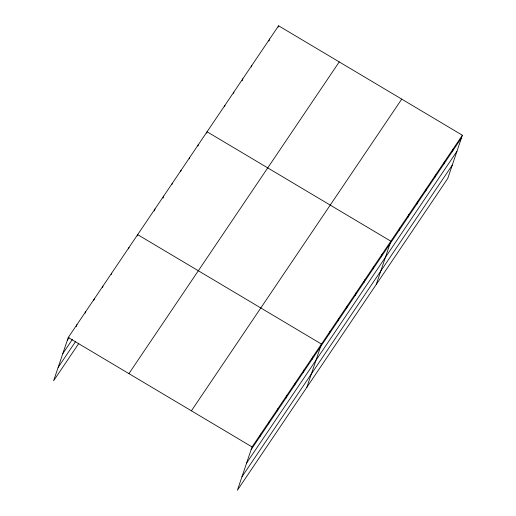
<?xml version="1.0" encoding="UTF-8"?>
<svg xmlns="http://www.w3.org/2000/svg" width="516" height="516" viewBox="0 0 516 516"><rect width="100%" height="100%" fill="white"/><g stroke="black" fill="none" stroke-linecap="round" stroke-linejoin="round"><path stroke-width="0.77" d="M462.381 135.231L252.06 446.933L237.418 490.2L447.74 178.497L462.381 135.231L278.582 25.8L68.26 337.503L53.619 380.769L78.774 343.482M76.252 326.673L76.936 324.648M85.153 313.141L85.611 311.793M93.828 300.28L94.286 298.932M102.51 287.425L102.961 286.077M111.185 274.564L111.637 273.216M128.536 248.847L128.994 247.499M137.211 235.993L137.669 234.645L321.468 344.075L306.827 387.335M154.336 210.954L155.019 208.928M163.011 198.092L163.695 196.067M171.912 184.56L172.37 183.212M180.587 171.705L181.045 170.351M189.262 158.844L189.72 157.496M197.938 145.989L198.396 144.635M206.619 133.128L207.071 131.78L390.876 241.211L376.228 284.477M224.492 106.631L224.95 105.283M233.432 93.39L233.89 92.035M242.139 80.812L242.83 78.787M251.311 66.893L251.769 65.545M268.959 41.074L269.642 39.048M278.124 27.148L278.582 25.8M259.825 436.775L260.735 434.079M268.501 423.92L269.416 421.217M277.176 411.058L278.092 408.362M285.851 398.204L286.767 395.508M294.526 385.342L295.442 382.646M303.202 372.488L304.118 369.791M311.877 359.626L312.793 356.93M329.234 333.917L330.143 331.214M337.909 321.055L338.818 318.359M346.584 308.2L347.494 305.498M355.26 295.339L356.169 292.643M363.935 282.484L364.844 279.782M372.61 269.623L373.526 266.927M381.285 256.768L382.201 254.065M398.9 230.658L399.816 227.962M407.84 217.417L408.749 214.714M416.78 204.168L417.689 201.466M425.713 190.92L426.629 188.217M434.653 177.672L435.568 174.976M443.592 164.423L444.508 161.727M452.532 151.175L453.448 148.479M67.344 340.205L69.079 337.632M62.817 353.589L72.356 339.444M58.147 367.386L75.497 341.669M128.916 373.616L339.238 61.914M191.41 410.826L401.732 99.117M251.15 449.636L461.472 137.927M246.616 463.02L456.937 151.317M241.946 476.816L452.274 165.107M68.26 337.503L252.06 446.933"/></g></svg>
